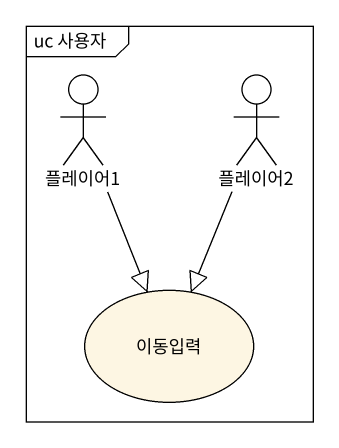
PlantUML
@startuml
mainframe uc 사용자
actor 플레이어1
actor 플레이어2
usecase 이동입력
플레이어1 --|> 이동입력
플레이어2 --|> 이동입력
@enduml
